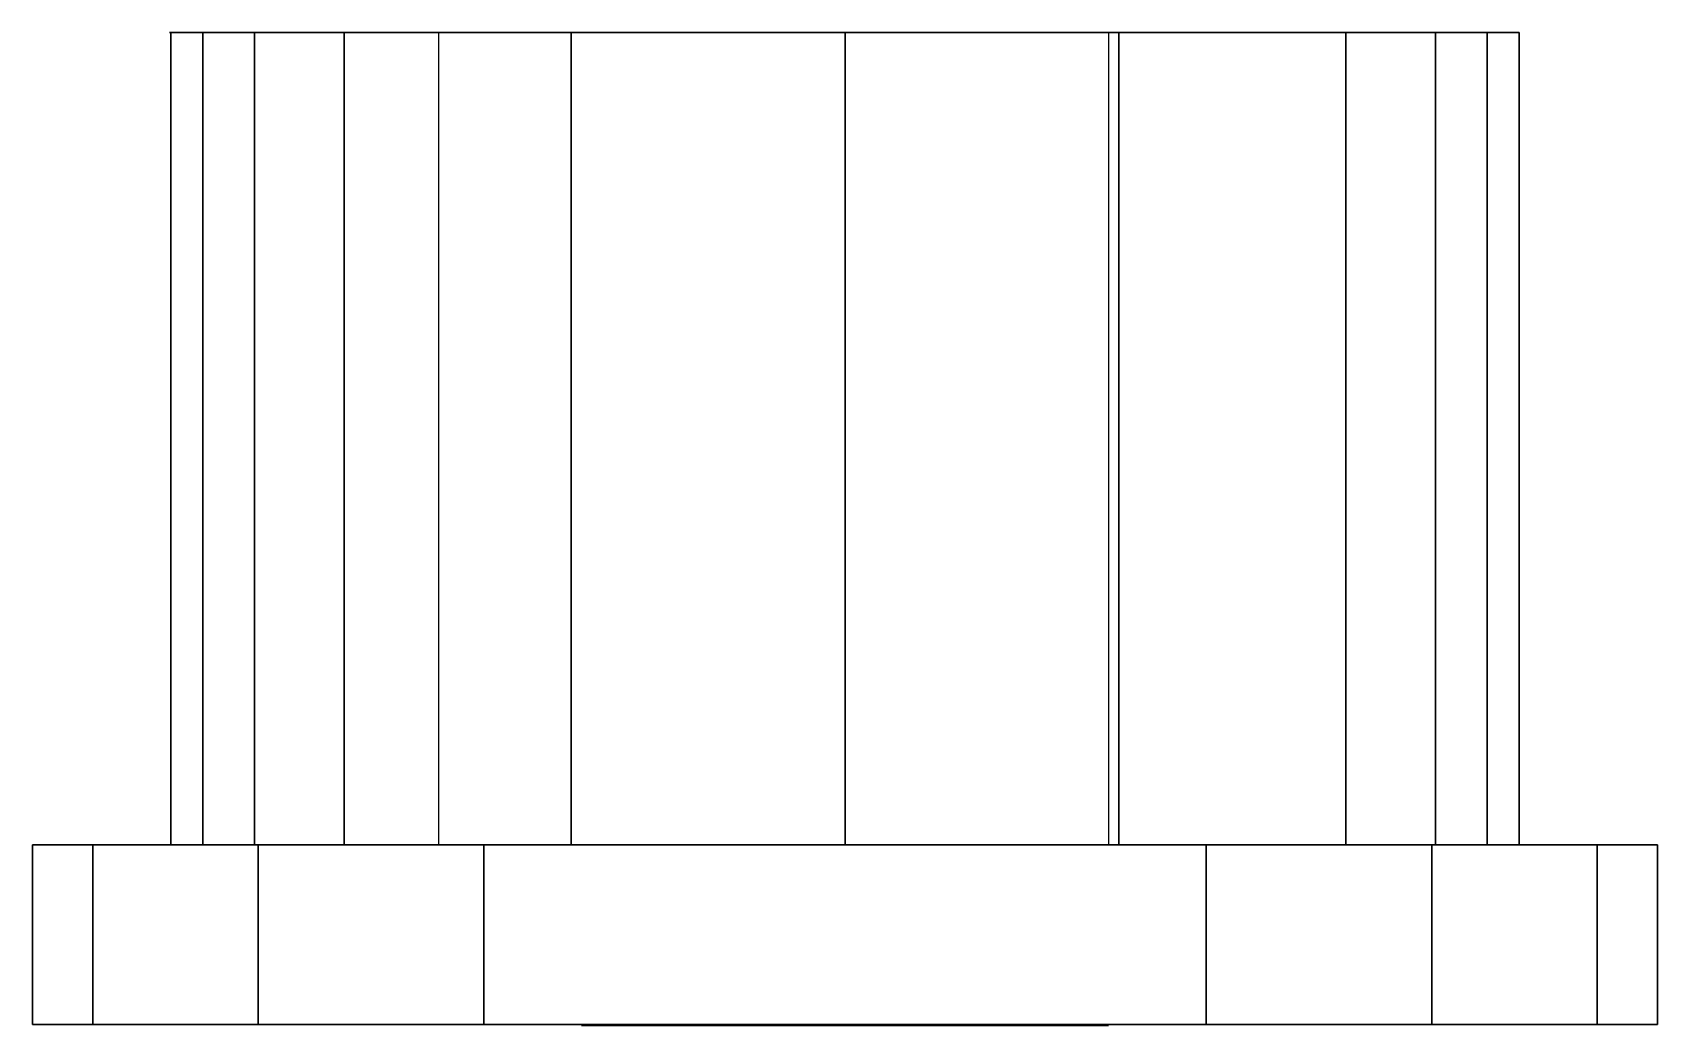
# Model space of a CAD drawing. Extents: x -9 to 9, y -2 to 9.
import ezdxf

# ---------------------------------------------------------------- set-up
doc = ezdxf.new("R2010")
doc.units = 0
doc.layers.get('0').update_dxf_attribs({"linetype": 'CONTINUOUS'})
for name, color, linetype in [('ACESSORIO', 7, 'CONTINUOUS'), ('ACESSORIO_DET', 28, 'CONTINUOUS'), ('CONTORNO', 2, 'CONTINUOUS')]:
    doc.layers.add(name, color=color, linetype=linetype)

msp = doc.modelspace()

# ---------------------------------------------------------------- linework, layer by layer
at = {"extrusion": (0, -1, 0)}
for p, q in [((-9, 0, -6.092), (-9, 0, 3)), ((2.92, 0, 3), (-2.92, 0, 3)), ((-2.92, 0, 3), (-2.92, 0, -7)), ((2.92, -1.99, 3), (-2.92, -1.99, 3))]:
    msp.add_line(p, q, dxfattribs=at)
for centre, radius, start, end in [((-0.561, -0.4, -9), 6.922, 85.3544, 235.3137), ((0, -0.092), 7.5, 292.9091, 247.0909)]:
    msp.add_arc(centre, radius, start, end, dxfattribs=at)
at = {"layer": 'ACESSORIO', "extrusion": (0, -1, 0)}
for p, q in [((0, 9, 6.5), (0, 9, -6.092)), ((-4, 0, 8), (4, 0, 8))]:
    msp.add_line(p, q, dxfattribs=at)
for centre, start, end in [((-4, 3), 90, 180), ((4, 3), 0, 90), ((-4, 3, 1.99), 90, 180), ((4, 3, 1.99), 0, 90)]:
    msp.add_arc(centre, 5, start, end, dxfattribs=at)
at = {"layer": 'ACESSORIO'}
for points in [[(-9, -1.99, -7), (-9, -1.99, 3), (-9, 0, 3), (-9, 0, -7)], [(-2.92, 0, -7), (-2.92, 0, 3), (-9, 0, 3), (-9, 0, -7)], [(-4, 0, 8), (4, 0, 8), (4, -1.99, 8), (-4, -1.99, 8)], [(2.92, 0, -7), (2.92, 0, 3), (9, 0, 3), (9, 0, -7)], [(9, -1.99, -7), (9, -1.99, 3), (9, 0, 3), (9, 0, -7)], [(-2.92, -1.99, -7), (-2.92, -1.99, 3), (-9, -1.99, 3), (-9, -1.99, -7)], [(2.92, -1.99, -7), (2.92, -1.99, 3), (9, -1.99, 3), (9, -1.99, -7)]]:
    msp.add_3dface(points, dxfattribs=at)
at = {"layer": 'ACESSORIO_DET'}
msp.add_3dface([(-2.92, -2, -7), (2.92, -2, -7), (2.92, -2, 3), (-2.92, -2, 3)], dxfattribs=at)
at = {"layer": 'CONTORNO'}
msp.add_lwpolyline([(-9, -1.99), (-9, 0), (9, 0), (9, -1.99), (-9, -1.99)], dxfattribs=at)

# ---------------------------------------------------------------- meshes
at = {"layer": 'ACESSORIO'}
mesh = msp.add_polymesh((2, 13), dxfattribs=at)
for k, corner in enumerate([(2.92, 0, -7), (6.542, 0, -3.759), (7.466, 0, -0.8), (7.115, 0, 1.372), (5.548, 0, 4.047), (3.033, 0, 5.859), (0, 0, 6.5), (-3.033, 0, 5.859), (-5.548, 0, 4.047), (-7.115, 0, 1.372), (-7.466, 0, -0.8), (-6.542, 0, -3.759), (-4.5, 0, -6.092), (2.92, 9, -7), (6.542, 9, -3.759), (7.466, 9, -0.8), (7.115, 9, 1.372), (5.548, 9, 4.047), (3.033, 9, 5.859), (0, 9, 6.5), (-3.033, 9, 5.859), (-5.548, 9, 4.047), (-7.115, 9, 1.372), (-7.466, 9, -0.8), (-6.542, 9, -3.759), (-4.5, 9, -6.092)]):
    mesh.set_mesh_vertex(divmod(k, 13), corner)
mesh = msp.add_polymesh((2, 4), dxfattribs=at)
for k, corner in enumerate([(0, 9, 6.5), (-5.548, 9, 4.047), (-7.466, 9, -0.8), (-2.92, 9, -7), (0, 9, 6.5), (0, 9, 2), (0, 9, -1.592), (0, 9, -7)]):
    mesh.set_mesh_vertex(divmod(k, 4), corner)
mesh = msp.add_polymesh((2, 4), dxfattribs=at)
for k, corner in enumerate([(0, 9, 6.5), (5.548, 9, 4.047), (7.466, 9, -0.8), (2.92, 9, -7), (0, 9, 6.5), (0, 9, 2), (0, 9, -1.592), (0, 9, -7)]):
    mesh.set_mesh_vertex(divmod(k, 4), corner)
mesh = msp.add_polymesh((2, 4), dxfattribs=at)
for k, corner in enumerate([(-4, -1.99, 8), (-6.5, -1.99, 7.33), (-8.33, -1.99, 5.5), (-9, -1.99, 3), (-4, 0, 8), (-6.5, 0, 7.33), (-8.33, 0, 5.5), (-9, 0, 3)]):
    mesh.set_mesh_vertex(divmod(k, 4), corner)
mesh = msp.add_polymesh((2, 4), dxfattribs=at)
for k, corner in enumerate([(-4, 0, 8), (-6.5, 0, 7.33), (-8.33, 0, 5.5), (-9, 0, 3), (4, 0, 8), (6.5, 0, 7.33), (8.33, 0, 5.5), (9, 0, 3)]):
    mesh.set_mesh_vertex(divmod(k, 4), corner)
mesh = msp.add_polymesh((2, 4), dxfattribs=at)
for k, corner in enumerate([(0, 0, 6.5), (-5.548, 0, 4.047), (-7.466, 0, -0.8), (-2.92, 0, -7), (0, 0, 6.5), (0, 0, 2), (0, 0, -1.592), (0, 0, -7)]):
    mesh.set_mesh_vertex(divmod(k, 4), corner)
mesh = msp.add_polymesh((2, 4), dxfattribs=at)
for k, corner in enumerate([(0, 0, 6.5), (5.548, 0, 4.047), (7.466, 0, -0.8), (2.92, 0, -7), (0, 0, 6.5), (0, 0, 2), (0, 0, -1.592), (0, 0, -7)]):
    mesh.set_mesh_vertex(divmod(k, 4), corner)
mesh = msp.add_polymesh((2, 4), dxfattribs=at)
for k, corner in enumerate([(9, -1.99, 3), (8.33, -1.99, 5.5), (6.5, -1.99, 7.33), (4, -1.99, 8), (9, 0, 3), (8.33, 0, 5.5), (6.5, 0, 7.33), (4, 0, 8)]):
    mesh.set_mesh_vertex(divmod(k, 4), corner)
mesh = msp.add_polymesh((2, 4), dxfattribs=at)
for k, corner in enumerate([(-4, -1.99, 8), (-6.5, -1.99, 7.33), (-8.33, -1.99, 5.5), (-9, -1.99, 3), (4, -1.99, 8), (6.5, -1.99, 7.33), (8.33, -1.99, 5.5), (9, -1.99, 3)]):
    mesh.set_mesh_vertex(divmod(k, 4), corner)

doc.saveas('drawing.dxf')
